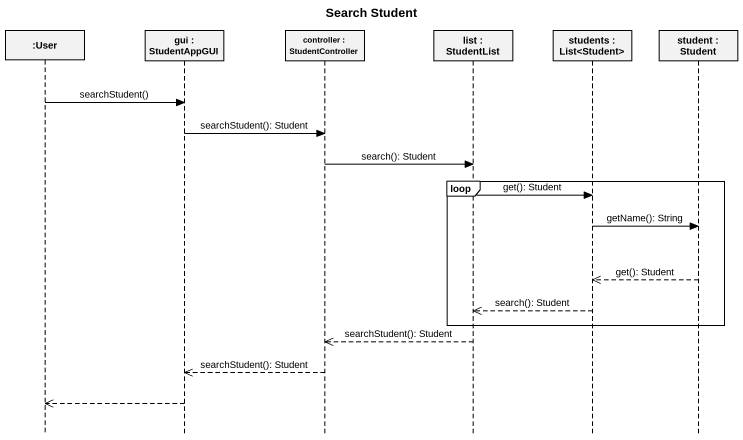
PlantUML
@startuml
title Search Student
hide footbox
participant ":User" as User
participant "gui : StudentAppGUI" as gui
participant "controller : StudentController" as controller
participant "list : StudentList" as list
participant "students : List<Student>" as students
participant "student : Student" as student

User -> gui : searchStudent()
gui -> controller : searchStudent(): Student
controller -> list : search(): Student
loop
  list -> students : get(): Student
  students -> student : getName(): String
  student -->> students : get(): Student
  students -->> list : search(): Student
end
list -->> controller : searchStudent(): Student
controller -->> gui : searchStudent(): Student
gui -->> User
@enduml
